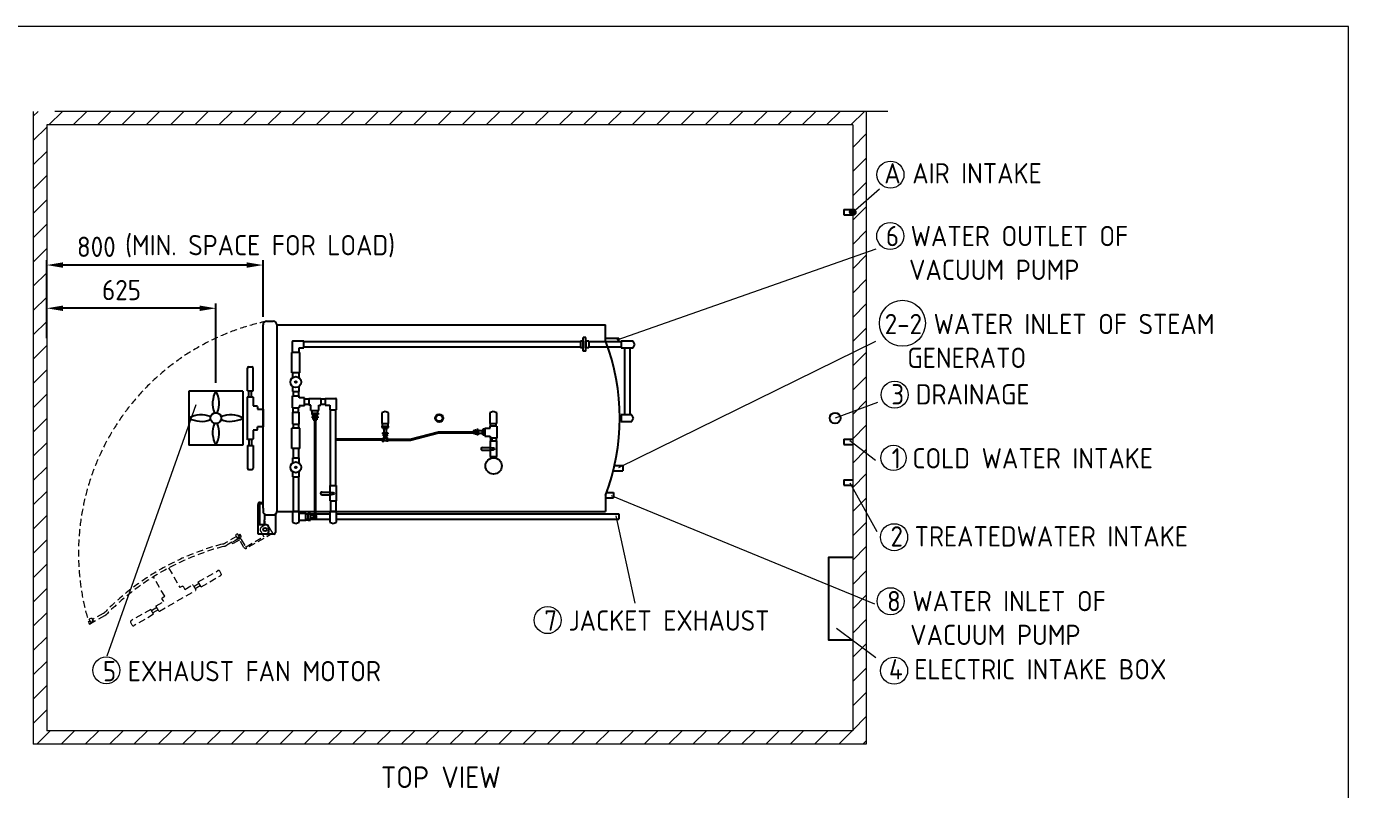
# Model space of a CAD drawing. Header units: millimetres. Extents: x -232689 to -212764, y -30313 to -8108.
# Drawn here: x -217650 to -212764, y -24896 to -22073 of the extents above; entities that cross this region are included whole.
import ezdxf

# ---------------------------------------------------------------- set-up
doc = ezdxf.new("R2010")
doc.units = ezdxf.units.MM
doc.linetypes.add('HIDDEN', pattern=[9.525, 6.35, -3.175])
doc.layers.get('0').update_dxf_attribs({"lineweight": 25})
for name, color, linetype, lineweight in [('D', 3, 'Continuous', 13), ('F', 7, 'Continuous', 15), ('H', 2, 'HIDDEN', 15), ('S', 4, 'Continuous', 15)]:
    doc.layers.add(name, color=color, linetype=linetype, lineweight=lineweight)
doc.styles.get("Standard").update_dxf_attribs({"font": 'KAIU.TTF'})
doc.styles.add('STU25', font='isocp2.shx')
doc.dimstyles.new('STU25', dxfattribs={"dimscale": 30, "dimtxt": 2.5, "dimasz": 2, "dimexe": 0.6, "dimexo": 1, "dimgap": 1, "dimtad": 1, "dimdsep": 46, "dimtxsty": 'STU25', "dimcen": 2, "dimazin": 2, "dimtfac": 1, "dimtmove": 0, "dimatfit": 3, "dimfxl": 0, "dimtolj": 1, "dimtzin": 0, "dimarcsym": 0})

# ---------------------------------------------------------------- blocks, each defined once
blk = doc.blocks.new('*D5')
at = {"layer": 'D', "color": 0, "lineweight": -2}
for p, q in [((-217574.8, -23196.4), (-217574.8, -23097.8)), ((-216949.8, -23391.9), (-216949.8, -23097.8)), ((-217009.8, -23115.8), (-217514.8, -23115.8))]:
    blk.add_line(p, q, dxfattribs=at)
at = {"layer": 'D', "color": 0}
for points in [[(-217514.8, -23105.8), (-217514.8, -23125.8), (-217574.8, -23115.8)], [(-217009.8, -23125.8), (-217009.8, -23105.8), (-216949.8, -23115.8)]]:
    blk.add_solid(points, dxfattribs=at)
at = {"layer": 'Defpoints', "color": 0}
for p in [(-217574.8, -23115.8), (-217574.8, -23226.4), (-216949.8, -23421.9)]:
    blk.add_point(p, dxfattribs=at)
at = {"layer": 'D', "color": 0, "insert": (-217298.5, -23048.3), "char_height": 75, "attachment_point": 5, "style": 'STU25'}
blk.add_mtext('\\A1;625', dxfattribs=at)
blk = doc.blocks.new('*D10')
at = {"layer": 'D', "color": 0, "lineweight": -2}
for p, q in [((-217574.8, -23226.4), (-217574.8, -22937.9)), ((-216835.5, -22955.9), (-217514.8, -22955.9)), ((-216775.5, -23146.9), (-216775.5, -22937.9))]:
    blk.add_line(p, q, dxfattribs=at)
at = {"layer": 'D', "color": 0}
for points in [[(-217514.8, -22945.9), (-217514.8, -22965.9), (-217574.8, -22955.9)], [(-216835.5, -22965.9), (-216835.5, -22945.9), (-216775.5, -22955.9)]]:
    blk.add_solid(points, dxfattribs=at)
at = {"layer": 'Defpoints', "color": 0}
for p in [(-217574.8, -22955.9), (-216775.5, -23176.9), (-217574.8, -23256.4)]:
    blk.add_point(p, dxfattribs=at)
at = {"layer": 'D', "color": 0, "insert": (-217391.6, -22888.4), "char_height": 75, "attachment_point": 5, "style": 'STU25'}
blk.add_mtext('\\A1;{\\Fisocp2.shx;800}', dxfattribs=at)

msp = doc.modelspace()

# ---------------------------------------------------------------- hatches: boundary and pattern name
msp.add_hatch(color=256).paths.add_polyline_path([(-214585.687, -22760.643, 1), (-214607.208, -22760.643, 1)])
at = {"layer": 'H', "ltscale": 5}
h = msp.add_hatch(dxfattribs=at)
h.set_pattern_fill('ANSI31', color=256, scale=20, style=0)
h.set_pattern_definition([(45, (14108.69, -8353.89), (-44.90128, 44.90128), [])])
h.paths.add_polyline_path([(-214546.448, -24727.911), (-217624.771, -24727.911), (-217624.771, -22387.911), (-214546.448, -22387.911)])
h.paths.add_polyline_path([(-214596.448, -22437.911), (-214596.448, -24677.911), (-217574.771, -24677.911), (-217574.771, -22437.911)], flags=16)

# ---------------------------------------------------------------- linework, layer by layer
for p, q in [((-214628.823, -22750.643), (-214596.448, -22750.643)), ((-214628.823, -22750.643), (-214628.823, -22770.643)), ((-214628.823, -22770.643), (-214596.448, -22770.643)), ((-216775.518, -23189.411), (-216775.518, -23176.911)), ((-216775.518, -23854.411), (-216775.518, -23189.411)), ((-216762.518, -23163.911), (-216737.518, -23163.911)), ((-216724.518, -23176.911), (-216724.518, -23866.911)), ((-216724.518, -23176.911), (-215510.287, -23176.911)), ((-216724.518, -23176.911), (-216724.518, -23866.911)), ((-215510.287, -23235.621), (-215510.287, -23176.911)), ((-216667.021, -23278.977), (-216667.021, -23238.911)), ((-216624.907, -23236.911), (-216665.021, -23236.911)), ((-216624.907, -23239.411), (-216624.907, -23236.911)), ((-216624.907, -23261.911), (-216624.907, -23236.911)), ((-215602.241, -23239.411), (-216624.907, -23239.411)), ((-215592.241, -23236.911), (-215602.241, -23236.911)), ((-215602.241, -23236.911), (-215602.241, -23261.911)), ((-215592.241, -23274.411), (-215592.241, -23224.411)), ((-215582.241, -23224.411), (-215592.241, -23224.411)), ((-215592.241, -23236.911), (-215592.241, -23261.911)), ((-215582.241, -23274.411), (-215582.241, -23224.411)), ((-215582.241, -23236.911), (-215582.241, -23261.911)), ((-215572.241, -23236.911), (-215582.241, -23236.911)), ((-215572.241, -23236.911), (-215572.241, -23261.911)), ((-215452.716, -23239.411), (-215572.241, -23239.411)), ((-215510.287, -23226.911), (-215460.287, -23226.911)), ((-215460.287, -23239.411), (-215460.287, -23226.911)), ((-215452.716, -23236.911), (-215452.716, -23261.911)), ((-215407.217, -23236.911), (-215452.716, -23236.911)), ((-215402.217, -23249.411), (-215407.217, -23236.911)), ((-215407.217, -23261.911), (-215402.217, -23249.411)), ((-216639.521, -23278.977), (-216669.521, -23278.977)), ((-216669.521, -23353.977), (-216669.521, -23278.977)), ((-216642.021, -23278.977), (-216642.021, -23261.911)), ((-216642.021, -23261.911), (-216624.907, -23261.911)), ((-216639.521, -23353.977), (-216639.521, -23278.977)), ((-215602.241, -23259.411), (-216624.907, -23259.411)), ((-215592.241, -23261.911), (-215602.241, -23261.911)), ((-215582.241, -23274.411), (-215592.241, -23274.411)), ((-215572.241, -23261.911), (-215582.241, -23261.911)), ((-215452.716, -23259.411), (-215572.241, -23259.411)), ((-215452.716, -23261.911), (-215407.217, -23261.911)), ((-215438.686, -23509.411), (-215438.686, -23261.911)), ((-215418.686, -23509.411), (-215418.686, -23261.911)), ((-216833.481, -23420.726), (-216833.481, -23337)), ((-216828.481, -23332), (-216817.481, -23332)), ((-216812.481, -23420.726), (-216812.481, -23337)), ((-216639.521, -23353.977), (-216669.521, -23353.977)), ((-216667.021, -23353.977), (-216667.021, -23372.875)), ((-216642.021, -23372.875), (-216642.021, -23353.977)), ((-216849.771, -23421.911), (-217049.771, -23421.911)), ((-217049.771, -23421.911), (-217049.771, -23621.911)), ((-216849.771, -23421.911), (-216849.771, -23621.911)), ((-216832.981, -23443.161), (-216834.481, -23444.661)), ((-216834.481, -23444.661), (-216834.481, -23599.161)), ((-216833.481, -23420.726), (-216812.481, -23420.726)), ((-216832.981, -23443.161), (-216812.981, -23443.161)), ((-216827.731, -23443.161), (-216827.731, -23420.726)), ((-216818.231, -23443.161), (-216818.231, -23420.726)), ((-216812.981, -23443.161), (-216811.481, -23444.661)), ((-216811.481, -23444.661), (-216811.481, -23476.911)), ((-216667.021, -23404.1), (-216667.021, -23423.487)), ((-216667.021, -23423.487), (-216642.021, -23423.487)), ((-216667.021, -23439.022), (-216642.021, -23439.022)), ((-216667.021, -23484.022), (-216667.021, -23439.022)), ((-216664.521, -23423.487), (-216664.521, -23439.022)), ((-216644.521, -23423.487), (-216644.521, -23439.022)), ((-216642.021, -23423.487), (-216642.021, -23404.1)), ((-216642.021, -23446.522), (-216642.021, -23439.022)), ((-216622.021, -23446.522), (-216642.021, -23446.522)), ((-216622.021, -23476.522), (-216622.021, -23446.522)), ((-216606.632, -23449.022), (-216561.632, -23449.022)), ((-216606.632, -23449.022), (-216606.632, -23474.022)), ((-216561.632, -23449.022), (-216561.632, -23474.022)), ((-216546.244, -23449.022), (-216506.177, -23449.022)), ((-216546.244, -23449.022), (-216546.244, -23474.022)), ((-216811.481, -23476.911), (-216797.981, -23476.911)), ((-216796.481, -23478.411), (-216797.981, -23476.911)), ((-216796.481, -23478.411), (-216796.481, -23489.411)), ((-216796.481, -23489.411), (-216775.518, -23489.411)), ((-216775.518, -23489.411), (-216775.518, -23554.411)), ((-216667.021, -23484.022), (-216642.021, -23484.022)), ((-216664.521, -23499.411), (-216664.521, -23484.022)), ((-216644.521, -23499.411), (-216644.521, -23484.022)), ((-216642.021, -23476.522), (-216642.021, -23484.022)), ((-216622.021, -23476.522), (-216642.021, -23476.522)), ((-216606.632, -23451.522), (-216622.021, -23451.522)), ((-216606.632, -23471.522), (-216622.021, -23471.522)), ((-216599.132, -23474.022), (-216606.632, -23474.022)), ((-216599.132, -23494.022), (-216599.132, -23474.022)), ((-216599.132, -23494.022), (-216569.132, -23494.022)), ((-216594.132, -23494.022), (-216574.132, -23494.022)), ((-216594.132, -23503.625), (-216594.132, -23494.022)), ((-216573.132, -23503.625), (-216573.132, -23494.022)), ((-216569.132, -23494.022), (-216569.132, -23474.022)), ((-216569.132, -23474.022), (-216561.632, -23474.022)), ((-216546.244, -23451.522), (-216561.632, -23451.522)), ((-216546.244, -23471.522), (-216561.632, -23471.522)), ((-216546.244, -23451.522), (-216546.244, -23471.522)), ((-216546.244, -23474.022), (-216529.177, -23474.022)), ((-216529.177, -23474.022), (-216529.177, -23491.136)), ((-216529.177, -23491.136), (-216504.177, -23491.136)), ((-216526.677, -23770.594), (-216526.677, -23491.136)), ((-216506.677, -23491.136), (-216504.177, -23491.136)), ((-216506.677, -23770.594), (-216506.677, -23491.136)), ((-216504.177, -23491.136), (-216504.177, -23451.022)), ((-216324.521, -23496.911), (-216337.021, -23501.911)), ((-216312.021, -23501.911), (-216324.521, -23496.911)), ((-215924.521, -23496.911), (-215937.021, -23501.911)), ((-215912.021, -23501.911), (-215924.521, -23496.911)), ((-216667.021, -23499.411), (-216667.021, -23544.411)), ((-216667.021, -23499.411), (-216642.021, -23499.411)), ((-216667.021, -23544.411), (-216642.021, -23544.411)), ((-216664.521, -23544.411), (-216664.521, -23559.411)), ((-216644.521, -23544.411), (-216644.521, -23559.411)), ((-216642.021, -23544.411), (-216642.021, -23499.411)), ((-216595.132, -23503.625), (-216595.132, -23508.625)), ((-216595.132, -23503.625), (-216572.132, -23503.625)), ((-216595.132, -23508.625), (-216572.132, -23508.625)), ((-216593.745, -23516.469), (-216573.373, -23516.469)), ((-216593.745, -23516.469), (-216593.745, -23520.391)), ((-216593.745, -23520.391), (-216573.373, -23520.391)), ((-216592.132, -23508.625), (-216592.132, -23512.547)), ((-216592.132, -23512.547), (-216575.132, -23512.547)), ((-216590.745, -23524.313), (-216576.373, -23524.313)), ((-216590.745, -23524.313), (-216590.745, -23528.235)), ((-216590.745, -23528.235), (-216576.373, -23528.235)), ((-216588.132, -23512.547), (-216588.132, -23516.469)), ((-216588.132, -23520.391), (-216588.132, -23524.313)), ((-216585.559, -23528.235), (-216585.559, -23886.867)), ((-216581.559, -23528.235), (-216581.559, -23886.867)), ((-216579.132, -23512.547), (-216579.132, -23516.469)), ((-216579.132, -23520.391), (-216579.132, -23524.313)), ((-216576.373, -23524.313), (-216576.373, -23528.235)), ((-216575.132, -23508.625), (-216575.132, -23512.547)), ((-216573.373, -23516.469), (-216573.373, -23520.391)), ((-216572.132, -23503.625), (-216572.132, -23508.625)), ((-216337.021, -23501.911), (-216337.021, -23541.911)), ((-216337.021, -23541.911), (-216312.021, -23541.911)), ((-216334.521, -23551.514), (-216334.521, -23541.911)), ((-216334.521, -23541.911), (-216314.521, -23541.911)), ((-216313.521, -23551.514), (-216313.521, -23541.911)), ((-216312.021, -23541.911), (-216312.021, -23501.911)), ((-215937.021, -23501.911), (-215937.021, -23541.911)), ((-215937.021, -23541.911), (-215912.021, -23541.911)), ((-215934.521, -23541.911), (-215914.521, -23541.911)), ((-215934.521, -23551.514), (-215934.521, -23541.911)), ((-215913.521, -23551.514), (-215913.521, -23541.911)), ((-215912.021, -23541.911), (-215912.021, -23501.911)), ((-215452.141, -23509.411), (-215452.141, -23534.411)), ((-215412.141, -23509.411), (-215452.141, -23509.411)), ((-215452.141, -23531.911), (-215452.141, -23511.911)), ((-215452.141, -23534.411), (-215412.141, -23534.411)), ((-215407.141, -23521.911), (-215412.141, -23509.411)), ((-215412.141, -23534.411), (-215407.141, -23521.911)), ((-216797.981, -23566.911), (-216811.481, -23566.911)), ((-216811.481, -23566.911), (-216811.481, -23599.161)), ((-216796.481, -23565.411), (-216797.981, -23566.911)), ((-216775.518, -23554.411), (-216796.481, -23554.411)), ((-216796.481, -23565.411), (-216796.481, -23554.411)), ((-216669.521, -23634.411), (-216669.521, -23559.411)), ((-216639.521, -23559.411), (-216669.521, -23559.411)), ((-216639.521, -23634.411), (-216639.521, -23559.411)), ((-216336.021, -23551.514), (-216336.021, -23556.514)), ((-216336.021, -23551.514), (-216313.021, -23551.514)), ((-216336.021, -23556.514), (-216313.021, -23556.514)), ((-216334.634, -23576.124), (-216334.634, -23580.045)), ((-216334.634, -23576.124), (-216314.262, -23576.124)), ((-216334.634, -23580.045), (-216314.262, -23580.045)), ((-216333.021, -23556.514), (-216333.021, -23560.436)), ((-216333.021, -23560.436), (-216316.021, -23560.436)), ((-216331.634, -23583.967), (-216331.634, -23587.889)), ((-216331.634, -23583.967), (-216317.262, -23583.967)), ((-216331.634, -23587.889), (-216317.262, -23587.889)), ((-216329.634, -23587.889), (-216319.262, -23587.889)), ((-216329.634, -23587.889), (-216329.634, -23593.726)), ((-216329.634, -23593.726), (-216319.262, -23593.726)), ((-216329.021, -23560.436), (-216329.021, -23576.124)), ((-216329.021, -23580.045), (-216329.021, -23583.967)), ((-216327.521, -23599.106), (-216327.521, -23593.726)), ((-216321.521, -23599.106), (-216321.521, -23593.726)), ((-216320.021, -23560.436), (-216320.021, -23576.124)), ((-216320.021, -23580.045), (-216320.021, -23583.967)), ((-216319.262, -23587.889), (-216319.262, -23593.726)), ((-216317.262, -23583.967), (-216317.262, -23587.889)), ((-216316.021, -23556.514), (-216316.021, -23560.436)), ((-216314.262, -23576.124), (-216314.262, -23580.045)), ((-216313.021, -23551.514), (-216313.021, -23556.514)), ((-216231.393, -23600.003), (-216127.59, -23572.19)), ((-216230.866, -23604.003), (-216127.064, -23576.19)), ((-216126.814, -23572.087), (-215998.733, -23572.087)), ((-216126.287, -23576.087), (-215998.733, -23576.087)), ((-215992.896, -23568.901), (-215998.733, -23568.901)), ((-215998.733, -23568.901), (-215998.733, -23579.273)), ((-215992.896, -23579.273), (-215998.733, -23579.273)), ((-215992.896, -23566.901), (-215992.896, -23581.273)), ((-215988.974, -23566.901), (-215992.896, -23566.901)), ((-215992.896, -23568.901), (-215992.896, -23579.273)), ((-215988.974, -23581.273), (-215992.896, -23581.273)), ((-215988.974, -23566.901), (-215988.974, -23581.273)), ((-215985.052, -23569.514), (-215988.974, -23569.514)), ((-215985.052, -23578.514), (-215988.974, -23578.514)), ((-215985.052, -23563.901), (-215985.052, -23584.273)), ((-215981.13, -23563.901), (-215985.052, -23563.901)), ((-215981.13, -23584.273), (-215985.052, -23584.273)), ((-215981.13, -23563.901), (-215981.13, -23584.273)), ((-215965.443, -23569.514), (-215981.13, -23569.514)), ((-215965.443, -23578.514), (-215981.13, -23578.514)), ((-215965.443, -23565.514), (-215965.443, -23582.514)), ((-215961.521, -23565.514), (-215965.443, -23565.514)), ((-215961.521, -23582.514), (-215965.443, -23582.514)), ((-215961.521, -23562.514), (-215961.521, -23585.514)), ((-215956.521, -23562.514), (-215961.521, -23562.514)), ((-215956.521, -23585.514), (-215961.521, -23585.514)), ((-215956.521, -23559.014), (-215956.521, -23589.014)), ((-215956.521, -23559.014), (-215936.521, -23559.014)), ((-215956.521, -23562.514), (-215956.521, -23585.514)), ((-215956.521, -23564.014), (-215956.521, -23584.014)), ((-215956.521, -23589.014), (-215936.521, -23589.014)), ((-215911.521, -23551.514), (-215936.521, -23551.514)), ((-215936.521, -23559.014), (-215936.521, -23551.514)), ((-215936.521, -23589.014), (-215936.521, -23596.514)), ((-215911.521, -23596.514), (-215936.521, -23596.514)), ((-215934.021, -23606.117), (-215934.021, -23596.514)), ((-215913.021, -23606.117), (-215913.021, -23596.514)), ((-215911.521, -23551.514), (-215911.521, -23596.514)), ((-216849.771, -23621.911), (-217049.771, -23621.911)), ((-216832.981, -23600.661), (-216834.481, -23599.161)), ((-216833.481, -23623.095), (-216833.481, -23706.822)), ((-216833.481, -23623.095), (-216812.481, -23623.095)), ((-216812.981, -23600.661), (-216832.981, -23600.661)), ((-216827.731, -23600.661), (-216827.731, -23623.095)), ((-216818.231, -23600.661), (-216818.231, -23623.095)), ((-216812.981, -23600.661), (-216811.481, -23599.161)), ((-216812.481, -23623.095), (-216812.481, -23706.822)), ((-216639.521, -23634.411), (-216669.521, -23634.411)), ((-216664.521, -23634.411), (-216664.521, -23668.921)), ((-216644.521, -23634.411), (-216644.521, -23668.921)), ((-216335.543, -23600.106), (-216506.677, -23600.106)), ((-216335.543, -23604.106), (-216506.677, -23604.106)), ((-216335.543, -23607.291), (-216335.543, -23596.92)), ((-216335.543, -23596.92), (-216329.707, -23596.92)), ((-216335.543, -23607.291), (-216329.707, -23607.291)), ((-216329.707, -23607.291), (-216329.707, -23596.92)), ((-216329.707, -23599.106), (-216327.521, -23599.106)), ((-216329.707, -23599.187), (-216329.707, -23605.024)), ((-216329.707, -23605.106), (-216319.335, -23605.106)), ((-216321.521, -23599.106), (-216319.335, -23599.106)), ((-216313.499, -23596.92), (-216319.335, -23596.92)), ((-216319.335, -23607.291), (-216319.335, -23596.92)), ((-216319.335, -23599.187), (-216319.335, -23605.024)), ((-216313.499, -23607.291), (-216319.335, -23607.291)), ((-216313.499, -23607.291), (-216313.499, -23596.92)), ((-216313.499, -23600.106), (-216232.169, -23600.106)), ((-216313.499, -23604.106), (-216231.643, -23604.106)), ((-215964.57, -23630.79), (-215936.521, -23630.79)), ((-215964.57, -23640.761), (-215936.521, -23640.761)), ((-215936.521, -23606.117), (-215911.521, -23606.117)), ((-215936.521, -23606.117), (-215936.521, -23663.748)), ((-215936.521, -23630.79), (-215924.021, -23632.331)), ((-215936.521, -23640.761), (-215924.021, -23639.22)), ((-215929.521, -23600.106), (-215929.521, -23604.106)), ((-215911.521, -23663.748), (-215911.521, -23606.117)), ((-214628.823, -23599.91), (-214628.823, -23619.91)), ((-214628.823, -23599.91), (-214596.448, -23599.91)), ((-214628.823, -23619.91), (-214596.448, -23619.91)), ((-216667.021, -23668.921), (-216667.021, -23688.308)), ((-216667.021, -23668.921), (-216642.021, -23668.921)), ((-216642.021, -23688.308), (-216642.021, -23668.921)), ((-215936.521, -23663.748), (-215911.521, -23663.748)), ((-215934.021, -23670.537), (-215934.021, -23663.748)), ((-215913.021, -23670.537), (-215913.021, -23663.748)), ((-216828.481, -23711.822), (-216817.481, -23711.822)), ((-216667.021, -23719.533), (-216667.021, -23738.921)), ((-216667.021, -23738.921), (-216642.021, -23738.921)), ((-216664.521, -23738.921), (-216664.521, -23866.911)), ((-216644.521, -23738.921), (-216644.521, -23866.911)), ((-216642.021, -23738.921), (-216642.021, -23719.533)), ((-215481.343, -23716.911), (-215446.574, -23716.911)), ((-215476.574, -23696.911), (-215446.574, -23696.911)), ((-215446.574, -23696.911), (-215446.574, -23716.911)), ((-216529.177, -23770.594), (-216529.177, -23828.225)), ((-216529.177, -23770.594), (-216504.177, -23770.594)), ((-216504.177, -23828.225), (-216504.177, -23770.594)), ((-214628.823, -23749.91), (-214628.823, -23769.91)), ((-214628.823, -23749.91), (-214596.448, -23749.91)), ((-214628.823, -23769.91), (-214596.448, -23769.91)), ((-216786.018, -23833.504), (-216775.518, -23833.504)), ((-216775.518, -23839.504), (-216786.018, -23839.504)), ((-216557.227, -23795.266), (-216529.177, -23795.266)), ((-216557.227, -23805.237), (-216529.177, -23805.237)), ((-216529.177, -23795.266), (-216516.677, -23796.807)), ((-216529.177, -23805.237), (-216516.677, -23803.696)), ((-216529.177, -23828.225), (-216504.177, -23828.225)), ((-216526.677, -23828.225), (-216526.677, -23866.911)), ((-216506.677, -23828.225), (-216506.677, -23866.911)), ((-215510.287, -23808.2), (-215510.287, -23866.911)), ((-215510.287, -23816.911), (-215480.287, -23816.911)), ((-215506.044, -23796.911), (-215480.287, -23796.911)), ((-215480.287, -23796.911), (-215480.287, -23816.911)), ((-216794.018, -23951.504), (-216794.018, -23841.504)), ((-216788.018, -23841.504), (-216788.018, -23916.504)), ((-216775.518, -23854.411), (-216775.518, -23866.911)), ((-216770.018, -23879.911), (-216730.018, -23879.911)), ((-216770.018, -23879.911), (-216770.018, -23898.504)), ((-216762.518, -23879.911), (-216737.518, -23879.911)), ((-216730.018, -23879.911), (-216730.018, -23945.504)), ((-216724.518, -23866.911), (-215510.287, -23866.911)), ((-216642.021, -23866.867), (-216667.021, -23866.867)), ((-216667.021, -23866.867), (-216667.021, -23906.867)), ((-216642.021, -23906.867), (-216642.021, -23866.867)), ((-216617.639, -23874.367), (-216642.021, -23874.367)), ((-216617.639, -23899.367), (-216617.639, -23874.367)), ((-216617.639, -23875.367), (-216609.093, -23875.367)), ((-216617.639, -23875.367), (-216529.177, -23875.367)), ((-216609.093, -23899.367), (-216609.093, -23874.367)), ((-216609.093, -23874.367), (-216600.695, -23874.367)), ((-216600.695, -23899.367), (-216600.695, -23874.367)), ((-216586.512, -23881.634), (-216600.695, -23881.634)), ((-216529.177, -23866.867), (-216529.177, -23906.867)), ((-216504.177, -23866.867), (-216529.177, -23866.867)), ((-216504.177, -23906.867), (-216504.177, -23866.867)), ((-216504.177, -23875.367), (-215460.287, -23875.367)), ((-215460.287, -23875.367), (-215460.287, -23895.367)), ((-216764.018, -23916.504), (-216794.018, -23916.504)), ((-216770.018, -23914.174), (-216770.018, -23898.504)), ((-216770.018, -23903.504), (-216770.018, -23913.742)), ((-216754.018, -23941.504), (-216754.018, -23926.504)), ((-216730.018, -23903.504), (-216730.018, -23945.504)), ((-216667.021, -23906.867), (-216654.521, -23911.867)), ((-216654.521, -23911.867), (-216642.021, -23906.867)), ((-216642.021, -23899.367), (-216617.639, -23899.367)), ((-216617.639, -23895.367), (-216529.177, -23895.367)), ((-216617.639, -23898.367), (-216609.093, -23898.367)), ((-216609.093, -23899.367), (-216600.695, -23899.367)), ((-216586.512, -23892.101), (-216600.695, -23892.101)), ((-216529.177, -23906.867), (-216516.677, -23911.867)), ((-216516.677, -23911.867), (-216504.177, -23906.867)), ((-216504.177, -23895.367), (-215460.287, -23895.367)), ((-216736.018, -23951.504), (-216794.018, -23951.504))]:
    msp.add_line(p, q)
for points in [[(-216585.559, -23881.084), (-216589.568, -23883.398), (-216589.568, -23890.337), (-216583.559, -23893.806), (-216577.55, -23890.337), (-216577.55, -23883.398), (-216581.559, -23881.084)], [(-214596.448, -24036.868), (-214686.045, -24036.868), (-214686.045, -24341.556), (-214596.448, -24341.556)]]:
    msp.add_lwpolyline(points)
for centre, radius in [((-214596.448, -22760.643), 10.761), ((-216654.521, -23388.487), 20), ((-216654.521, -23388.487), 3), ((-216949.771, -23521.911), 20), ((-216949.771, -23521.911), 20), ((-216949.771, -23521.911), 20), ((-216949.771, -23521.911), 20), ((-216124.521, -23521.911), 15), ((-216124.521, -23521.911), 11.88), ((-214661.448, -23521.911), 20), ((-215924.021, -23635.775), 3.445), ((-216654.521, -23703.921), 20), ((-215923.521, -23698.64), 30), ((-216654.521, -23703.921), 3), ((-216516.677, -23800.252), 3.445), ((-216768.018, -23934.004), 6.45), ((-216768.018, -23934.004), 6.45)]:
    msp.add_circle(centre, radius)
for centre, radius, start, end in [((-216762.518, -23176.911), 13, 90, 180), ((-216737.518, -23176.911), 13, 0, 90), ((-216665.021, -23238.911), 2, 90, 180), ((-216254.812, -23521.911), 797.671, 338.966919, 21.033081), ((-216828.481, -23337), 5, 90, 180), ((-216817.481, -23337), 5, 0, 90), ((-216868.747, -23467.786), 93.11, 150.481802, 201.977032), ((-217030.795, -23467.786), 93.11, 338.022968, 29.518198), ((-216506.177, -23451.022), 2, 0, 90), ((-217003.896, -23602.935), 93.11, 68.022968, 119.518198), ((-217003.896, -23440.886), 93.11, 240.481802, 291.977032), ((-216868.747, -23576.035), 93.11, 158.022968, 209.518198), ((-217030.795, -23576.035), 93.11, 330.481802, 21.977032), ((-216895.646, -23602.935), 93.11, 60.481802, 111.977032), ((-216895.646, -23440.886), 93.11, 248.022968, 299.518198), ((-216126.814, -23575.087), 3, 90, 105), ((-216126.287, -23579.087), 3, 90, 105), ((-216232.169, -23597.106), 3, 270, 285), ((-216231.643, -23601.106), 3, 270, 285), ((-215964.95, -23635.775), 5, 85.647201, 274.352799), ((-216828.481, -23706.822), 5, 180, 270), ((-216817.481, -23706.822), 5, 270, 0), ((-216786.018, -23841.504), 8, 90, 180), ((-216786.018, -23841.504), 2, 90, 180), ((-216557.606, -23800.252), 5, 85.647201, 274.352799), ((-216762.518, -23866.911), 13, 180, 270), ((-216737.518, -23866.911), 13, 270, 0), ((-216583.559, -23886.867), 2, 180, 0), ((-216773.018, -23914.174), 3, 309.034435, 0), ((-216764.018, -23926.504), 10, 0, 90), ((-216764.018, -23941.504), 10, 270, 0), ((-216736.018, -23945.504), 6, 270, 0)]:
    msp.add_arc(centre, radius, start, end)
at = {"layer": 'D'}
for p, q in [((-214596.448, -22760.643), (-214497.24, -22674.683)), ((-215467.335, -23232.081), (-214510.318, -22895.459)), ((-215460.298, -23704.795), (-214510.647, -23237.36)), ((-217351.511, -24400.796), (-217023.2, -23472.16)), ((-214504.428, -23464.663), (-214661.448, -23521.911)), ((-214607.184, -23604.668), (-214511.743, -23677.434)), ((-214607.184, -23760.757), (-214507.425, -23940.809)), ((-215489.14, -23808.195), (-214516.504, -24209.13)), ((-215472.095, -23883.299), (-215401.203, -24205.996)), ((-214511.176, -24407.954), (-214656.987, -24299.949))]:
    msp.add_line(p, q, dxfattribs=at)
for centre, radius in [((-214457.147, -22621.646), 50), ((-214457.903, -22848.72), 50), ((-214412.708, -23171.26), 85), ((-214441.443, -23435.487), 50), ((-214445.747, -23669.074), 46.868), ((-214443.498, -23962.356), 50), ((-214456.365, -24199.108), 50), ((-215723.638, -24268.908), 50), ((-217354.519, -24454.428), 50), ((-214443.565, -24455.927), 50)]:
    msp.add_circle(centre, radius, dxfattribs=at)
at = {"layer": 'F', "color": 6}
msp.add_lwpolyline([(-224484.3, -22073.478), (-224484.3, -30313.478), (-212764.3, -30313.478), (-212764.3, -22073.478)], close=True, dxfattribs=at)
msp.add_lwpolyline([(-224484.3, -22073.478), (-224484.3, -30313.478), (-212764.3, -30313.478), (-212764.3, -22073.478)], close=True, dxfattribs=at)
at = {"layer": 'H', "ltscale": 4}
for p, q in [((-216768.522, -23918.13), (-216781.513, -23925.63)), ((-216739.862, -23947.771), (-216754.862, -23921.79)), ((-216873.848, -23959.887), (-216914.032, -23983.087)), ((-216857.59, -23962.047), (-216909.032, -23991.748)), ((-216866.785, -23967.933), (-216891.034, -23981.933)), ((-216891.034, -23981.933), (-216888.034, -23987.13)), ((-216863.785, -23973.13), (-216888.034, -23987.13)), ((-216869.554, -23949.325), (-216877.348, -23953.825)), ((-216877.348, -23953.825), (-216871.714, -23965.583)), ((-216873.848, -23959.887), (-216871.714, -23965.583)), ((-216862.188, -23960.083), (-216871.714, -23965.583)), ((-216862.188, -23960.083), (-216869.554, -23949.325)), ((-216860.858, -23952.387), (-216866.054, -23955.387)), ((-216866.054, -23955.387), (-216862.188, -23960.083)), ((-216846.053, -23999.842), (-216861.053, -23973.862)), ((-216856.492, -23957.949), (-216859.492, -23952.753)), ((-216855.857, -23970.862), (-216840.857, -23996.842)), ((-216838.125, -23997.574), (-216773.173, -23960.074)), ((-216739.862, -23947.771), (-216835.125, -24002.771)), ((-216785.173, -23939.29), (-216770.173, -23965.271)), ((-217124.226, -24076.22), (-217082.523, -24148.451)), ((-217138.815, -24180.951), (-217180.517, -24108.72)), ((-217031.595, -24144.162), (-217012.165, -24132.944)), ((-217015.04, -24127.965), (-216942.531, -24086.102)), ((-217004.54, -24146.151), (-217015.04, -24127.965)), ((-217004.54, -24146.151), (-216932.031, -24104.288)), ((-216930.201, -24097.458), (-216935.701, -24087.932)), ((-217158.569, -24236.235), (-217024.769, -24158.985)), ((-217148.341, -24186.451), (-217138.815, -24180.951)), ((-217072.997, -24142.951), (-217082.523, -24148.451)), ((-217072.997, -24142.951), (-217070.948, -24143.5)), ((-217070.948, -24143.5), (-217064.198, -24155.191)), ((-217064.198, -24155.191), (-217036.269, -24139.066)), ((-217034.22, -24139.615), (-217036.269, -24139.066)), ((-217034.22, -24139.615), (-217024.22, -24156.936)), ((-217026.845, -24152.389), (-217007.415, -24141.172)), ((-217024.22, -24156.936), (-217024.769, -24158.985)), ((-217190.298, -24229.149), (-217262.807, -24271.013)), ((-217179.798, -24247.336), (-217190.298, -24229.149)), ((-217167.994, -24222.912), (-217187.423, -24234.129)), ((-217163.244, -24231.139), (-217182.673, -24242.356)), ((-217170.619, -24218.365), (-217170.069, -24216.316)), ((-217160.619, -24235.686), (-217170.619, -24218.365)), ((-217170.069, -24216.316), (-217142.14, -24200.191)), ((-217148.341, -24186.451), (-217148.89, -24188.5)), ((-217142.14, -24200.191), (-217148.89, -24188.5)), ((-217416.81, -24281.449), (-217419.81, -24276.253)), ((-217414.248, -24271.887), (-217419.444, -24274.887)), ((-217409.954, -24261.325), (-217417.748, -24265.825)), ((-217412.114, -24277.583), (-217417.748, -24265.825)), ((-217414.248, -24271.887), (-217412.114, -24277.583)), ((-217361.269, -24252.847), (-217412.712, -24282.547)), ((-217412.114, -24277.583), (-217402.588, -24272.083)), ((-217409.954, -24261.325), (-217402.588, -24272.083)), ((-217366.269, -24244.186), (-217406.454, -24267.387)), ((-217406.454, -24267.387), (-217402.588, -24272.083)), ((-217259.137, -24287.369), (-217264.637, -24277.843)), ((-217179.798, -24247.336), (-217252.307, -24289.199)), ((-217160.619, -24235.686), (-217158.569, -24236.235))]:
    msp.add_line(p, q, dxfattribs=at)
for centre, radius, start, end in [((-216580.516, -24021.828), 877.01, 101.977361, 197.46728), ((-216776.513, -23934.29), 10, 120, 210), ((-216763.522, -23926.79), 10, 30, 120), ((-216684.453, -24902.928), 946.395, 104.730164, 135.269836), ((-216936.532, -23944.116), 45, 284.730164, 300), ((-216862.785, -23974.862), 8, 30, 120), ((-216862.785, -23974.862), 2, 30, 120), ((-216860.358, -23953.253), 1, 30, 120), ((-216859.09, -23959.449), 3, 300, 30), ((-216679.453, -24911.588), 946.395, 104.730164, 135.269836), ((-216931.532, -23952.776), 45, 284.730164, 300), ((-216839.125, -23995.842), 8, 210, 300), ((-216839.125, -23995.842), 2, 210, 300), ((-216940.031, -24090.432), 5, 30, 120), ((-216934.531, -24099.958), 5, 300, 30), ((-217418.944, -24275.753), 1, 120, 210), ((-217388.769, -24205.215), 45, 300, 315.269836), ((-217383.769, -24213.875), 45, 300, 315.269836), ((-217260.307, -24275.343), 5, 120, 210), ((-217414.212, -24279.949), 3, 210, 300), ((-217254.807, -24284.869), 5, 210, 300)]:
    msp.add_arc(centre, radius, start, end, dxfattribs=at)
at = {"layer": 'S'}
for p, q in [((-217624.771, -22387.911), (-217624.771, -24727.911)), ((-214466.5, -22387.911), (-217544.824, -22387.911)), ((-214546.448, -22387.911), (-214546.448, -24727.911)), ((-214596.448, -22437.911), (-217574.771, -22437.911)), ((-217574.771, -22437.911), (-217574.771, -24677.911)), ((-214596.448, -22437.911), (-214596.448, -24677.911)), ((-214596.448, -24677.911), (-217574.771, -24677.911)), ((-214546.448, -24727.911), (-217624.771, -24727.911))]:
    msp.add_line(p, q, dxfattribs=at)

# ---------------------------------------------------------------- texts
at = {"layer": 'D', "attachment_point": 1}
for s, insert, char_height in [('{\\Fisocp2.shx;\\C3;A AIR INTAKE}', (-214479.958, -22579.003), 75), ('{\\Fisocp2.shx;\\C3;6 WATER OUTLET OF \\P  VACUUM PUMP}', (-214474.09, -22811.177), 75), ('{\\Fisocp2.shx;\\C3;(MIN. SPACE FOR LOAD)}', (-217285.107, -22844.888), 75), ('{\\Fisocp3.shx;\\C3;2\\Fisocp2.shx;-2\\Fisocp3.shx; \\Fisocp2.shx;WATER INLET OF STEAM \\P\\f???|b0|i0|c0|p65;   \\Fisocp2.shx;GENERATO}', (-214478.266, -23136.429), 75), ('{\\Fisocp2.shx;\\C3;3 DRAINAGE }', (-214453.894, -23396.458), 75), ('{\\Fisocp2.shx;\\C3;1 COLD WATER INTAKE}', (-214452.597, -23632.957), 75), ('{\\Fisocp2.shx;\\C3;2 TREATEDWATER INTAKE}', (-214456.99, -23921.75), 75), ('{\\Fisocp2.shx;\\C3;8 WATER INLET OF \\P  VACUUM PUMP}', (-214469.777, -24161.132), 75), ('{\\Fisocp2.shx;\\C3;7 JACKET EXHAUST}', (-215736.272, -24233.017), 75), ('{\\Fisocp2.shx;\\C3;5 EXHAUST FAN MOTOR}', (-217367.18, -24420.217), 75), ('{\\Fisocp2.shx;\\C3;4 ELECTRIC INTAKE BOX}', (-214462.493, -24413.284), 75), ('{\\Fisocp2.shx;\\C11;TOP VIEW}', (-216339.904, -24809.892), 80)]:
    msp.add_mtext(s, dxfattribs=dict(at, insert=insert, char_height=char_height))

# ---------------------------------------------------------------- dimensions: what is measured, and where the dimension line sits
at = {"layer": 'D'}
dim = msp.add_linear_dim(base=(-217574.771, -22955.914), p1=(-216775.518, -23176.911), p2=(-217574.771, -23256.411), text='{\\Fisocp2.shx;800}', dimstyle='STU25', dxfattribs=at)
dim.commit()
dim.dimension.update_dxf_attribs({"geometry": '*D10', "text_midpoint": (-217391.614, -22955.914), "dimtype": 160})
dim = msp.add_linear_dim(base=(-217574.771, -23115.83), p1=(-216949.771, -23421.911), p2=(-217574.771, -23226.411), dimstyle='STU25', dxfattribs=at)
dim.commit()
dim.dimension.update_dxf_attribs({"geometry": '*D5', "text_midpoint": (-217298.529, -23115.83), "dimtype": 160})

doc.saveas('drawing.dxf')
